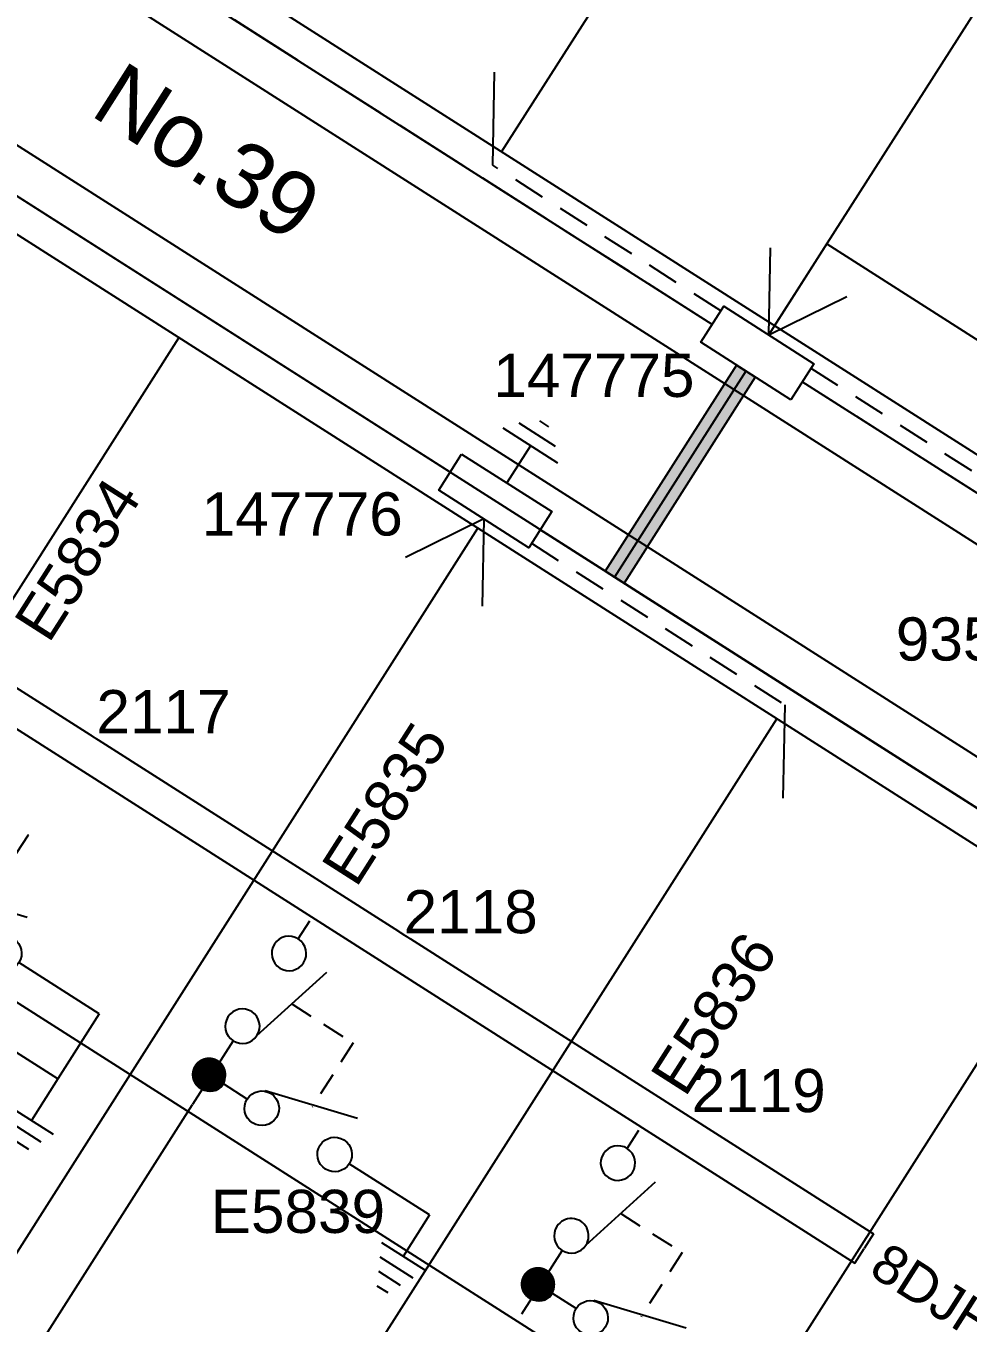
# Model space of a CAD drawing. Header units: metres. Extents: x 305550 to 306428, y 6276370 to 6276957.
# Drawn here: x 305961.3 to 306005, y 6276766.1 to 6276826.2 of the extents above; entities that cross this region are included whole.
import ezdxf
from ezdxf.enums import TextEntityAlignment as Align

# ---------------------------------------------------------------- set-up
doc = ezdxf.new("R2010")
doc.units = ezdxf.units.M
doc.header["$LTSCALE"] = 0.7
for name, pattern in [('A', [0]), ('Cable Exist OH', [1, 1, 0]), ('CENTERX2', [101.6, 63.5, -12.7, 12.7, -12.7]), ('Dash', [5, 3, -2]), ('IE Trench LV', [6.5, 5, -1.5])]:
    doc.linetypes.add(name, pattern=pattern)
doc.layers.get('0').update_dxf_attribs({"color": 6})
for name, color, linetype in [('_User Miscellaneous11', 7, 'Continuous'), ('_User Miscellaneous4', 7, 'Continuous'), ('_User Miscellaneous7', 150, 'Continuous'), ('_User Miscellaneous8', 7, 'Continuous'), ('Cadastre Developer_SP_NEW', 4, 'Continuous'), ('Cadastre Roads_SP_NEW', 8, 'Continuous'), ('Duct_SP_NEW', 2, 'Continuous'), ('Equip_HV_NEW', 2, 'Continuous'), ('Equip_LV_NEW', 5, 'Continuous'), ('Mains_HV_NEW_U72', 2, 'Continuous'), ('Mains_LV_NEW_R6', 2, 'Continuous'), ('Mains_LV_NEW_T84', 2, 'Continuous'), ('Services_SP_NEW_UG', 2, 'Continuous'), ('SupportsUG_SP_LV_NEW', 2, 'Continuous'), ('SupportsUG_SP_LV_SL_NEW', 2, 'Continuous'), ('Trench_SP_NEW', 2, 'Continuous')]:
    doc.layers.add(name, color=color, linetype=linetype)
doc.layers.add('_User Miscellaneous5', color=7, linetype='Continuous', lineweight=35)
doc.styles.add('ARIAL', font='arial.ttf', dxfattribs={"height": 2})
doc.styles.add('ARIAL 3.0', font='arial.ttf', dxfattribs={"height": 3})
doc.styles.add('IESYMBOL1', font='isocp.shx')
doc.styles.add('POLE_LABEL', font='arial.ttf')
doc.styles.get("Standard").update_dxf_attribs({"font": 'arial.ttf'})
doc.styles.add('style1', font='iso3098b.shx')
doc.styles.add('SWG_LABEL', font='arial.ttf')
doc.styles.add('SWITCH_LABEL', font='arial.ttf', dxfattribs={"height": 2.5})
doc.linetypes.add('Cable New UG', pattern='A,8,-1,["x",style1,S=3.5,R=0,X=0.35,Y=-1],-3.5', length=12.5)
doc.linetypes.add('Cable Z', pattern='A,8,-1,["Z",Standard,S=2.5,R=0,X=0.35,Y=-1.25],-3.5', length=12.5)
doc.linetypes.add('IE Trench HV', pattern='A,8,-2,["/",style1,S=2.5,R=0,X=0.1,Y=-1],-4.5', length=14.5)

# ---------------------------------------------------------------- blocks, each defined once
blk = doc.blocks.new('*U36')
at = {"layer": '_User Miscellaneous7', "lineweight": -3}
blk.add_lwpolyline([(0, -3.03), (0, -1.58)], dxfattribs=at)
blk.add_lwpolyline([(-1.485, -6), (1.485, -6), (1.485, -3.03), (-1.485, -3.03)], close=True, dxfattribs=at)
blk.add_circle((0, -1.08), 0.5, dxfattribs=at)
at = {"layer": '_User Miscellaneous8', "color": 2, "lineweight": -3}
blk.add_lwpolyline([(-1.485, 0), (1.485, 0), (1.485, 2.97), (-1.485, 2.97)], close=True, dxfattribs=at)
at = {"style": 'POLE_LABEL', "flags": 9}
blk.add_attdef('STRUCTURE_PLANT_NUMBER', text='', height=0.2, dxfattribs=at).set_placement((1.641, 1.727), align=Align.MIDDLE_LEFT)
for tag, flags, p in [('STREET_CODE', 9, (1.641, 1.485)), ('COLUMN_TYPE', 9, (1.641, 1.285)), ('OWNED_BY', 9, (1.641, 1.085)), ('OPERATED_BY', 9, (1.641, 0.885)), ('MAINTAINED_BY', 9, (1.641, 0.685)), ('STATE', 9, (1.641, 0.485)), ('USAGE', 9, (1.641, 0.285)), ('LEGEND', 9, (1.641, 0.085)), ('SUBURB', 9, (1.641, -0.315)), ('STREETNAME', 9, (1.641, -0.515)), ('PARENT', 9, (1.641, -0.115)), ('LOCATION', 9, (1.641, -0.715)), ('NOTES', 9, (1.641, -0.915)), ('LABEL_ALIGNMENT', 9, (1.641, -1.115)), ('Z', 1, (1.641, -1.315))]:
    blk.add_attdef(tag, text='', height=0.2, dxfattribs=dict(flags=flags)).set_placement(p, align=Align.MIDDLE_LEFT)
at = {"layer": '_User Miscellaneous5', "style": 'ARIAL', "flags": 8}
blk.add_attdef('ASSET_NUM', text='', height=2, dxfattribs=at).set_placement((2, 3.485), align=Align.MIDDLE_LEFT)
blk = doc.blocks.new('*U35')
at = {"lineweight": -3}
blk.add_lwpolyline([(-2.475, 2.49), (2.475, 2.49), (2.475, 0.51), (-2.475, 0.51)], close=True, dxfattribs=at)
for tag, flags, p in [('STREET_CODE', 9, (1.5, 3.5)), ('OWNED_BY', 9, (1.5, 3.3)), ('OPERATED_BY', 9, (1.5, 3.1)), ('STATE', 9, (1.5, 2.7)), ('SUPPORT_TYPE', 9, (1.5, 2.5)), ('MAINTAINED_BY', 9, (1.5, 2.9)), ('SUBURB', 9, (1.5, 1.7)), ('USAGE', 9, (1.5, 2.3)), ('LEGEND', 9, (1.5, 2.1)), ('PARENT', 9, (1.5, 1.9)), ('STREETNAME', 9, (1.5, 1.5)), ('LOCATION', 9, (1.5, 1.3)), ('NOTES', 9, (1.5, 1.1)), ('Z', 1, (1.5, 0.9))]:
    blk.add_attdef(tag, text='', height=0.2, dxfattribs=dict(flags=flags)).set_placement(p, align=Align.MIDDLE_LEFT)
at = {"layer": '_User Miscellaneous4', "style": 'ARIAL', "flags": 8}
blk.add_attdef('ASSET_NUM', text='', height=2, dxfattribs=at).set_placement((2, 5.5), align=Align.MIDDLE_LEFT)
blk = doc.blocks.new('A$C1B2C29DD')
at = {"layer": 'Services_SP_NEW_UG', "color": 2, "flags": 128}
for points in [[(0, 0), (-2.1, 3.444)], [(0, 0), (2.1, 3.444)]]:
    blk.add_lwpolyline(points, dxfattribs=at)
blk = doc.blocks.new('*U60')
at = {"layer": 'Services_SP_NEW_UG', "color": 2, "flags": 128}
blk.add_lwpolyline([(-16.358, -1.334), (-18.735, 2.268)], dxfattribs=at)
at = {"layer": 'Services_SP_NEW_UG', "color": 2, "linetype": 'Dash', "ltscale": 0.7, "flags": 128}
blk.add_lwpolyline([(-2.445, -0.838), (-16.358, -1.334)], dxfattribs=at)
blk = doc.blocks.new('*U61')
at = {"layer": 'Services_SP_NEW_UG', "color": 2, "flags": 128}
blk.add_lwpolyline([(15.01, -0.75), (17.257, 2.934)], dxfattribs=at)
at = {"layer": 'Services_SP_NEW_UG', "color": 2, "linetype": 'Dash', "ltscale": 0.7, "flags": 128}
blk.add_lwpolyline([(2.473, -0.75), (15.01, -0.75)], dxfattribs=at)
blk = doc.blocks.new('*U62')
at = {"layer": 'Services_SP_NEW_UG', "color": 2, "flags": 128}
blk.add_lwpolyline([(-15.01, -0.75), (-17.257, 2.934)], dxfattribs=at)
at = {"layer": 'Services_SP_NEW_UG', "color": 2, "linetype": 'Dash', "ltscale": 0.7, "flags": 128}
blk.add_lwpolyline([(-2.473, -0.75), (-15.01, -0.75)], dxfattribs=at)
blk = doc.blocks.new('*U153')
for p, q in [((-1.6, 0), (-1.6, 69.895)), ((-1.6, 69.895), (-0.8, 69.895)), ((0, 69.895), (-0.8, 69.895)), ((0, 0), (0, 69.895)), ((-1.6, 0), (-0.8, 0)), ((0, 0), (-0.8, 0))]:
    blk.add_line(p, q)
at = {"style": 'ARIAL'}
blk.add_attdef('SWG_TYPE', text='', height=1.8, rotation=90, dxfattribs=at).set_placement((-0.8, 70.639), align=Align.MIDDLE_LEFT)
blk.add_attdef('SUB_TYPE', text='', height=1.8, rotation=90, dxfattribs=at).set_placement((-0.8, -0.757), align=Align.MIDDLE_RIGHT)
blk = doc.blocks.new('SWG_SIE_TRF_NOES_NEW')
for p, q in [((7.008, 0.801), (2.793, 1.949)), ((14.679, 0), (20.536, -0.004))]:
    blk.add_line(p, q)
for points in [[(2.998, -0.79, 1), (3.002, 0.81, 1)], [(6.998, -0.798, 1), (7.002, 0.801, 1)]]:
    blk.add_lwpolyline(points, format="xyb", close=True)
for points in [[(19.536, -0.753), (20.536, -0.004), (19.536, 0.747)], [(2.2, 0.011), (1.2, 0.011)], [(7.8, 0), (9.453, 0)]]:
    blk.add_lwpolyline(points)
at = {"flags": 1}
blk.add_attdef('Z', (0, 0), '', height=0.2, dxfattribs=at)
at = {"style": 'SWITCH_LABEL', "flags": 9}
blk.add_attdef('STREET_CODE', text='', height=0.2, dxfattribs=at).set_placement((0, -0.2), align=Align.MIDDLE_LEFT)
at = {"flags": 9}
for tag, p in [('ORIENTATION', (0, -0.4)), ('PARENT', (0, -0.6)), ('SUBURB', (0, -1)), ('STREETNAME', (0, -1.2)), ('USAGE', (0, -0.8)), ('LOCATION', (0, -1.4)), ('NOTES', (0, -1.6))]:
    blk.add_attdef(tag, text='', height=0.2, dxfattribs=at).set_placement(p, align=Align.MIDDLE_LEFT)
blk = doc.blocks.new('SWG_FUSE_NEW')
for points in [[(4.04, 0.726), (1.156, -0.717)], [(4.049, -0.707), (1.156, 0.717)]]:
    blk.add_lwpolyline(points)
for centre in [(0.8, 0), (4.4, 0.011)]:
    blk.add_circle(centre, 0.8)
at = {"style": 'SWITCH_LABEL', "flags": 8}
blk.add_attdef('ASSET_NUM', text='', height=2.5, rotation=179.95437, dxfattribs=at).set_placement((-2.4, 0), align=Align.MIDDLE_LEFT)
for tag, p, flags in [('Z', (0, 0), 1), ('ORIENTATION', (0.04, -4.4), 9), ('USAGE', (0.04, -5.4), 9)]:
    blk.add_attdef(tag, p, '', height=0.2, dxfattribs=dict(flags=flags))
at = {"flags": 9}
for tag, p in [('PARENT', (0, -1.6)), ('SUBURB', (0, -2.2)), ('STREETNAME', (0, -2.4))]:
    blk.add_attdef(tag, text='', height=0.2, dxfattribs=at).set_placement(p, align=Align.MIDDLE_LEFT)
blk = doc.blocks.new('*U155')
at = {"linetype": 'CENTERX2'}
blk.add_blockref('SWG_SIE_TRF_NOES_NEW', (0, 0), dxfattribs=at)
at = {"linetype": 'CENTERX2', "rotation": 180}
blk.add_blockref('SWG_FUSE_NEW', (14.679, 0), dxfattribs=at)
at = {"style": 'IESYMBOL1'}
blk.add_text('TRF', height=2.5, rotation=89.98256, dxfattribs=at).set_placement((22.515, -0.055), align=Align.MIDDLE_CENTER)
blk = doc.blocks.new('SWG_SIE_ES_NEW')
for p, q in [((-6.103, 0.747), (-1.804, 1.966)), ((2.223, -2.29), (4.623, -2.285)), ((2.524, -2.89), (4.324, -2.886)), ((2.826, -3.489), (4.026, -3.486)), ((3.127, -4.088), (3.727, -4.087))]:
    blk.add_line(p, q)
at = {"const_width": 0.8, "flags": 128}
blk.add_lwpolyline([(-9.091, -0.021, 1), (-8.291, -0.021, 1)], format="xyb", close=True, dxfattribs=at)
for points in [[(-5.789, -0.821, -1), (-5.793, 0.779, -1)], [(-1.789, -0.813, -1), (-1.793, 0.787, -1)]]:
    blk.add_lwpolyline(points, format="xyb", close=True)
for points in [[(-6.591, -0.023), (-7.891, -0.023)], [(3.423, -0.012), (-0.991, -0.012)], [(3.423, -0.012), (3.423, -2.288)]]:
    blk.add_lwpolyline(points)
at = {"flags": 1}
blk.add_attdef('Z', (0, 0), '', height=0.2, dxfattribs=at)
at = {"style": 'SWITCH_LABEL', "flags": 9}
blk.add_attdef('STREET_CODE', text='', height=0.2, dxfattribs=at).set_placement((0, -0.2), align=Align.MIDDLE_LEFT)
at = {"flags": 9}
for tag, p in [('ORIENTATION', (0, -0.4)), ('PARENT', (0, -0.6)), ('SUBURB', (0, -1)), ('STREETNAME', (0, -1.2)), ('USAGE', (0, -0.8)), ('LOCATION', (0, -1.4)), ('NOTES', (0, -1.6))]:
    blk.add_attdef(tag, text='', height=0.2, dxfattribs=at).set_placement(p, align=Align.MIDDLE_LEFT)
at = {"style": 'ARIAL', "flags": 8}
blk.add_attdef('ASSET_NUM', text='', height=2, dxfattribs=at).set_placement((-1.812, -3.151), align=Align.MIDDLE_CENTER)
blk = doc.blocks.new('SWG_SIE_SU_NEW')
blk.add_line((5.808, 0.79), (1.594, 1.938))
at = {"linetype": 'A', "lineweight": 0}
for p, q in [((8.381, 0.659), (8.379, -0.682)), ((8.579, -0.712), (8.581, 0.688)), ((8.781, 0.659), (8.779, -0.683)), ((7.981, 0.347), (7.98, -0.368)), ((8.18, -0.584), (8.181, 0.562)), ((8.98, -0.588), (8.981, 0.564)), ((9.181, 0.351), (9.18, -0.376))]:
    blk.add_line(p, q, dxfattribs=at)
at = {"linetype": 'Dash', "ltscale": 0.5}
blk.add_lwpolyline([(3.701, 1.364), (3.701, 4.733), (7.222, 4.733)], dxfattribs=at)
for points in [[(1.798, -0.802, 1), (1.802, 0.798, 1)], [(5.798, -0.81, 1), (5.802, 0.79, 1)]]:
    blk.add_lwpolyline(points, format="xyb", close=True)
for points in [[(1, 0), (0, 0)], [(6.6, -0.012), (10.1, -0.012)]]:
    blk.add_lwpolyline(points)
at = {"linetype": 'A', "lineweight": 0}
blk.add_circle((8.582, -0.012), 0.7, dxfattribs=at)
at = {"style": 'SWG_LABEL', "flags": 8}
blk.add_attdef('ASSET_NUM', text='', height=2, rotation=179.95437, dxfattribs=at).set_placement((-2.4, 0.012), align=Align.MIDDLE_LEFT)
at = {"flags": 1}
blk.add_attdef('Z', (0, 0), '', height=0.2, dxfattribs=at)
at = {"style": 'SWITCH_LABEL', "flags": 9}
blk.add_attdef('STREET_CODE', text='', height=0.2, dxfattribs=at).set_placement((0, 0), align=Align.MIDDLE_LEFT)
at = {"flags": 9}
for tag, p in [('ORIENTATION', (0, -0.2)), ('USAGE', (0, -0.6)), ('PARENT', (0, -0.4)), ('SUBURB', (0, -0.8)), ('STREETNAME', (0, -1)), ('LOCATION', (0, -1.2)), ('OPERATED_BY', (-0.009, -1.841)), ('OWNED_BY', (-0.003, -1.619)), ('NOTES', (0, -1.4)), ('MAINTAINED_BY', (-0.011, -2.048))]:
    blk.add_attdef(tag, text='', height=0.2, dxfattribs=at).set_placement(p, align=Align.MIDDLE_LEFT)
blk = doc.blocks.new('*U206')
for p, q in [((-6.103, 4.327), (-1.804, 5.547)), ((-6.103, 0.747), (-1.804, 1.966)), ((2.223, -2.29), (4.623, -2.285)), ((2.524, -2.89), (4.324, -2.886)), ((2.826, -3.489), (4.026, -3.486)), ((3.127, -4.088), (3.727, -4.087))]:
    blk.add_line(p, q)
at = {"linetype": 'Dash', "ltscale": 0.5, "flags": 128}
blk.add_lwpolyline([(-7.345, 8.776), (-3.811, 8.776), (-3.791, 1.399)], dxfattribs=at)
for points in [[(-5.789, 2.759, -1), (-5.793, 4.359, -1)], [(-1.789, 2.767, -1), (-1.793, 4.367, -1)], [(-5.789, -0.821, -1), (-5.793, 0.779, -1)], [(-1.789, -0.813, -1), (-1.793, 0.787, -1)]]:
    blk.add_lwpolyline(points, format="xyb", close=True)
for points in [[(-6.591, 3.558), (-7.891, 3.558)], [(3.423, 3.569), (-0.991, 3.569)], [(3.423, 3.569), (3.423, -0.012)], [(-6.591, -0.023), (-7.891, -0.023)], [(3.423, -0.012), (-0.991, -0.012)], [(3.423, -0.012), (3.423, -2.288)]]:
    blk.add_lwpolyline(points)
at = {"flags": 1}
blk.add_attdef('Z', (0, 0), '', height=0.2, dxfattribs=at)
at = {"style": 'SWITCH_LABEL', "flags": 9}
blk.add_attdef('STREET_CODE', text='', height=0.2, dxfattribs=at).set_placement((0, -0.2), align=Align.MIDDLE_LEFT)
at = {"flags": 9}
for tag, p in [('ORIENTATION', (0, -0.4)), ('PARENT', (0, -0.6)), ('SUBURB', (0, -1)), ('STREETNAME', (0, -1.2)), ('USAGE', (0, -0.8)), ('LOCATION', (0, -1.4)), ('NOTES', (0, -1.6))]:
    blk.add_attdef(tag, text='', height=0.2, dxfattribs=at).set_placement(p, align=Align.MIDDLE_LEFT)
at = {"style": 'ARIAL', "flags": 8}
blk.add_attdef('ASSET_NUM', text='', height=2, dxfattribs=at).set_placement((-1.812, -3.151), align=Align.MIDDLE_CENTER)
blk = doc.blocks.new('Earth')
for p, q in [((0, -2.044), (0, 0)), ((-1.5, -2.044), (1.5, -2.044)), ((-1, -2.644), (1, -2.644)), ((-0.25, -3.244), (0.25, -3.244))]:
    blk.add_line(p, q)

msp = doc.modelspace()

# ---------------------------------------------------------------- hatches: boundary and pattern name
at = {"layer": '_User Miscellaneous11'}
h = msp.add_hatch(color=256, dxfattribs=at)
h.dxf.hatch_style = 1
h.paths.add_polyline_path([(305995.099, 6276809.888), (305994.222, 6276810.447), (305988.142, 6276800.904), (305989.019, 6276800.345)])

# ---------------------------------------------------------------- linework, layer by layer
at = {"layer": 'Cadastre Developer_SP_NEW'}
for p, q in [((305983.336, 6276820.328), (306015.592, 6276870.92)), ((305995.995, 6276812.263), (306028.251, 6276862.855)), ((306019.872, 6276797.052), (305931.898, 6276853.098))]:
    msp.add_line(p, q, dxfattribs=at)
at = {"layer": 'Duct_SP_NEW'}
for p, q in [((305994.222, 6276810.447), (305988.142, 6276800.904)), ((305994.222, 6276810.447), (305994.66, 6276810.168)), ((305995.099, 6276809.888), (305994.66, 6276810.168)), ((305995.099, 6276809.888), (305989.019, 6276800.345)), ((305988.142, 6276800.904), (305988.581, 6276800.624)), ((305989.019, 6276800.345), (305988.581, 6276800.624))]:
    msp.add_line(p, q, dxfattribs=at)
at = {"layer": 'Mains_HV_NEW_U72', "color": 2, "linetype": 'Cable New UG', "flags": 128}
msp.add_lwpolyline([(305912.476, 6276774.41), (305942.351, 6276755.377), (305951.154, 6276769.195), (305960.695, 6276763.117), (305969.025, 6276776.192)], dxfattribs=at)
at = {"layer": 'Mains_LV_NEW_R6', "linetype": 'Cable Z', "flags": 128}
for points in [[(305996.903, 6276813.687), (305998.413, 6276816.059), (306009.82, 6276808.792)], [(305995.724, 6276811.838), (305996.903, 6276813.687)]]:
    msp.add_lwpolyline(points, dxfattribs=at)
at = {"layer": 'Mains_LV_NEW_T84', "linetype": 'Cable New UG'}
for p, q in [((305993.102, 6276812.328), (305949.153, 6276840.326)), ((305980.961, 6276805.479), (305946.326, 6276827.544)), ((306019.59, 6276795.454), (305997.277, 6276809.668))]:
    msp.add_line(p, q, dxfattribs=at)
at = {"layer": 'Trench_SP_NEW', "linetype": 'IE Trench LV'}
for p, q in [((305993.102, 6276812.328), (305958.464, 6276834.395)), ((306006.596, 6276803.731), (305997.277, 6276809.668))]:
    msp.add_line(p, q, dxfattribs=at)
at = {"layer": 'Trench_SP_NEW', "linetype": 'IE Trench HV'}
msp.add_line((305980.961, 6276805.479), (305946.326, 6276827.544), dxfattribs=at)

# ---------------------------------------------------------------- block references
at = {"layer": 'Equip_HV_NEW'}
ref = msp.add_blockref('*U206', (305959.898, 6276779.224), dxfattribs=dict(at, rotation=327.5001222611295))
ref.add_attrib('ASSET_NUM', 'E5838', dxfattribs={"layer": '0', "height": 2, "style": 'ARIAL'}).set_placement((305956.676, 6276777.54), align=Align.MIDDLE_CENTER)
ref = msp.add_blockref('SWG_SIE_ES_NEW', (305977.128, 6276772.923), dxfattribs=dict(at, rotation=327.5001222611295))
ref.add_attrib('ASSET_NUM', 'E5839', dxfattribs={"layer": '0', "height": 2, "style": 'ARIAL'}).set_placement((305973.906, 6276771.239), align=Align.MIDDLE_CENTER)
ref = msp.add_blockref('SWG_SIE_ES_NEW', (305992.369, 6276763.213), dxfattribs=dict(at, rotation=327.5001222611295))
ref.add_attrib('ASSET_NUM', 'E5840', dxfattribs={"layer": '0', "height": 2, "style": 'ARIAL'}).set_placement((305989.147, 6276761.529), align=Align.MIDDLE_CENTER)
at = {"layer": 'Equip_LV_NEW', "linetype": 'Cable Exist OH', "lineweight": 0, "rotation": 147.5001222590074}
msp.add_blockref('Earth', (305983.58, 6276804.984), dxfattribs=at)
at = {"layer": 'Services_SP_NEW_UG'}
for name, p, rotation in [('*U62', (305995.995, 6276812.263), 327.4798035942149), ('*U61', (305995.995, 6276812.263), 327.4798035911775), ('*U60', (305982.242, 6276802.884), 145.4341616344163)]:
    msp.add_blockref(name, p, dxfattribs=dict(at, rotation=rotation))
at = {"layer": 'SupportsUG_SP_LV_NEW'}
for p, rotation in [((305995.724, 6276811.838), 327.5001222669231), ((305982.516, 6276803.314), 147.5001222617953)]:
    msp.add_blockref('A$C1B2C29DD', p, dxfattribs=dict(at, rotation=rotation))
ref = msp.add_blockref('*U35', (305995.998, 6276812.268), dxfattribs=dict(at, rotation=147.5001222669231))
ref.add_attrib('ASSET_NUM_001', '147775', (305982.96, 6276808.967), dxfattribs={"layer": '_User Miscellaneous4', "height": 2, "style": 'ARIAL'})
ref = msp.add_blockref('*U35', (305982.242, 6276802.884), dxfattribs=dict(at, rotation=327.5001222617953))
ref.add_attrib('ASSET_NUM_001', '147776', (305969.445, 6276802.548), dxfattribs={"layer": '_User Miscellaneous4', "height": 2, "style": 'ARIAL'})
at = {"layer": 'SupportsUG_SP_LV_SL_NEW', "ltscale": 0.5}
ref = msp.add_blockref('*U36', (306008.655, 6276804.198), dxfattribs=dict(at, rotation=147.5001222634025))
ref.add_attrib('ASSET_NUM_001', '935147', (306001.612, 6276796.756), dxfattribs={"layer": '_User Miscellaneous5', "height": 2, "style": 'ARIAL'})

# ---------------------------------------------------------------- texts
at = {"layer": 'Cadastre Developer_SP_NEW', "char_height": 2, "attachment_point": 7, "style": 'ARIAL', "bg_fill": 3, "box_fill_scale": 1.1, "bg_fill_color": 256, "bg_fill_transparency": 0}
for s, insert in [('2117', (305964.569, 6276793.389)), ('2118', (305978.804, 6276784.092)), ('2119', (305992.148, 6276775.807))]:
    msp.add_mtext(s, dxfattribs=dict(at, insert=insert))
at = {"layer": 'Cadastre Roads_SP_NEW', "insert": (305965.811, 6276824.601), "char_height": 3, "attachment_point": 1, "rotation": 327.50012, "style": 'ARIAL 3.0'}
msp.add_mtext_dynamic_manual_height_columns('No.39', width=15.7329, gutter_width=4, heights=[0], dxfattribs=at)

# ---------------------------------------------------------------- next in the draw order: linework, layer by layer
at = {"layer": 'Cadastre Developer_SP_NEW'}
for p, q in [((306087.454, 6276735.857), (305946.044, 6276825.945)), ((305936.156, 6276761.103), (305968.394, 6276811.706)), ((305950.005, 6276752.28), (305982.242, 6276802.884)), ((306076.917, 6276706.999), (305926.552, 6276802.792)), ((305963.853, 6276743.458), (305996.091, 6276794.061)), ((305977.702, 6276734.635), (306009.939, 6276785.239))]:
    msp.add_line(p, q, dxfattribs=at)
at = {"layer": 'Cadastre Roads_SP_NEW', "flags": 128}
msp.add_lwpolyline([(306028.346, 6276796.393, -0.41411), (306017.992, 6276794.1), (305932.494, 6276848.568, -0.443923), (305930.633, 6276859.537), (305962.989, 6276900.58, -0.385116), (305972.909, 6276902.262), (306054.007, 6276850.597, -0.414317), (306056.301, 6276840.24), (306028.346, 6276796.393)], format="xyb", dxfattribs=at)
msp.add_lwpolyline([(306089.616, 6276738.629), (305947.925, 6276828.897, 0.414214), (305937.569, 6276826.601), (305909.63, 6276782.744, 0.414214), (305911.926, 6276772.389), (306057.445, 6276679.683, 0.43995), (306068.127, 6276682.544), (306092.239, 6276728.839, 0.388937)], format="xyb", close=True, dxfattribs=at)
at = {"layer": 'Mains_HV_NEW_U72', "color": 2, "linetype": 'Cable New UG', "flags": 128}
msp.add_lwpolyline([(306033.972, 6276749.09), (306041.575, 6276761.023), (306056.044, 6276751.806), (306058.69, 6276755.96), (305946.326, 6276827.544), (305939.59, 6276826.05), (305911.682, 6276782.243), (305912.66, 6276777.85), (305941.433, 6276759.519), (305948.624, 6276770.807), (305928.229, 6276783.8), (305936.633, 6276796.991)], dxfattribs=at)
at = {"layer": 'Mains_LV_NEW_T84', "linetype": 'Cable New UG', "flags": 128}
msp.add_lwpolyline([(305994.66, 6276810.168), (305988.581, 6276800.624), (306036.355, 6276770.189)], dxfattribs=at)
at = {"layer": 'Trench_SP_NEW', "linetype": 'IE Trench HV'}
msp.add_line((306036.355, 6276770.189), (305985.136, 6276802.819), dxfattribs=at)

# ---------------------------------------------------------------- next in the draw order: block references
at = {"layer": 'Equip_HV_NEW', "rotation": 237.5001222611295}
msp.add_blockref('*U153', (305940.769, 6276806.397), dxfattribs=at).add_auto_attribs({'SUB_TYPE': 'PS', 'SWG_TYPE': '8DJH RTRR-C'})
at = {"layer": 'Equip_HV_NEW'}
ref = msp.add_blockref('*U155', (305959.959, 6276795.594), dxfattribs=dict(at, rotation=237.5001222611295))
ref.add_attrib('ASSET_NUM', 'E5834', dxfattribs={"layer": '0', "height": 2, "rotation": 57.4545, "style": 'SWG_LABEL'}).set_placement((305961.517, 6276798.04), align=Align.MIDDLE_LEFT)
ref = msp.add_blockref('SWG_SIE_SU_NEW', (305974.461, 6276784.704), dxfattribs=dict(at, rotation=237.5001222611295))
ref.add_attrib('ASSET_NUM', 'E5835', dxfattribs={"layer": '0', "height": 2, "rotation": 57.4545, "style": 'SWG_LABEL'}).set_placement((305975.76, 6276786.722), align=Align.MIDDLE_LEFT)
ref = msp.add_blockref('SWG_SIE_SU_NEW', (305989.702, 6276774.994), dxfattribs=dict(at, rotation=237.5001222611295))
ref.add_attrib('ASSET_NUM', 'E5836', dxfattribs={"layer": '0', "height": 2, "rotation": 57.4545, "style": 'SWG_LABEL'}).set_placement((305991.001, 6276777.012), align=Align.MIDDLE_LEFT)

doc.saveas('drawing.dxf')
